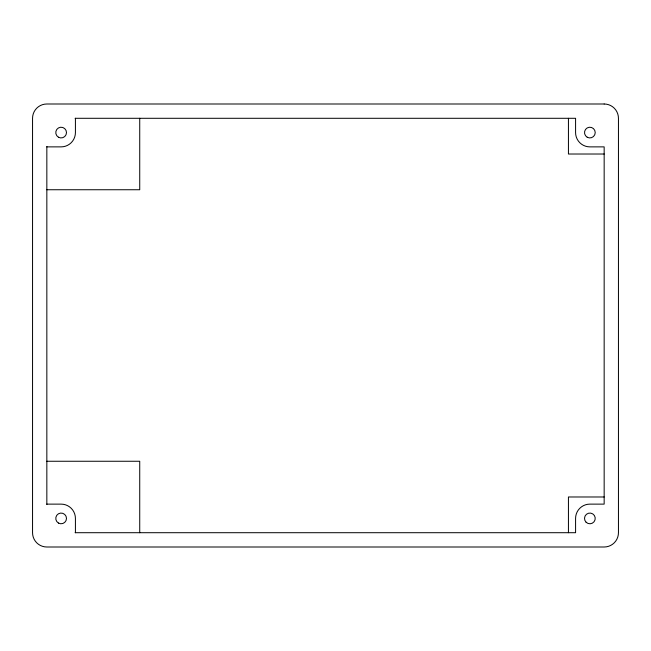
<?xml version="1.0" encoding="UTF-8"?>
<svg xmlns="http://www.w3.org/2000/svg" width="651" height="651" viewBox="0 0 651 651"><rect width="100%" height="100%" fill="white"/><g stroke="black" fill="none" stroke-linecap="round" stroke-linejoin="round"><path stroke-width="0.98" d="M75.109 118.295L575.582 118.295L575.582 132.584A14.289 14.289 0 0 0 589.871 146.874L604.161 146.874L604.161 504.126L589.871 504.126A14.289 14.289 0 0 0 575.582 518.416L575.582 532.705L75.109 532.705M46.839 146.874L61.129 146.874A14.289 14.289 0 0 0 75.418 132.584L75.418 118.295M604.161 154.018L568.437 154.018L568.437 118.295M46.839 189.742L139.729 189.742L139.729 118.295M46.839 461.258L139.729 461.258L139.729 532.705M604.161 496.982L568.437 496.982L568.437 532.705M46.839 504.126L61.129 504.126A14.289 14.289 0 0 1 75.418 518.416L75.418 532.705M46.839 146.467L46.839 504.533M604.161 103.997L46.839 103.997A14.289 14.289 0 0 0 32.55 118.295L32.55 532.705A14.289 14.289 0 0 0 46.839 547.003L604.161 547.003A14.289 14.289 0 0 0 618.45 532.705L618.45 118.295A14.289 14.289 0 0 0 604.161 103.997M58.452 523.062A5.363 5.363 0 0 0 66.492 518.416A5.363 5.363 0 0 0 58.452 513.777A5.363 5.363 0 0 0 58.452 523.062M587.194 137.223A5.363 5.363 0 0 0 595.226 132.584A5.363 5.363 0 0 0 587.194 127.938A5.363 5.363 0 0 0 587.194 137.223M586.079 522.208A5.363 5.363 0 0 0 595.047 519.807A5.363 5.363 0 0 0 588.48 513.24A5.363 5.363 0 0 0 586.079 522.208M58.452 137.223A5.363 5.363 0 0 0 66.492 132.584A5.363 5.363 0 0 0 58.452 127.938A5.363 5.363 0 0 0 58.452 137.223"/></g></svg>
